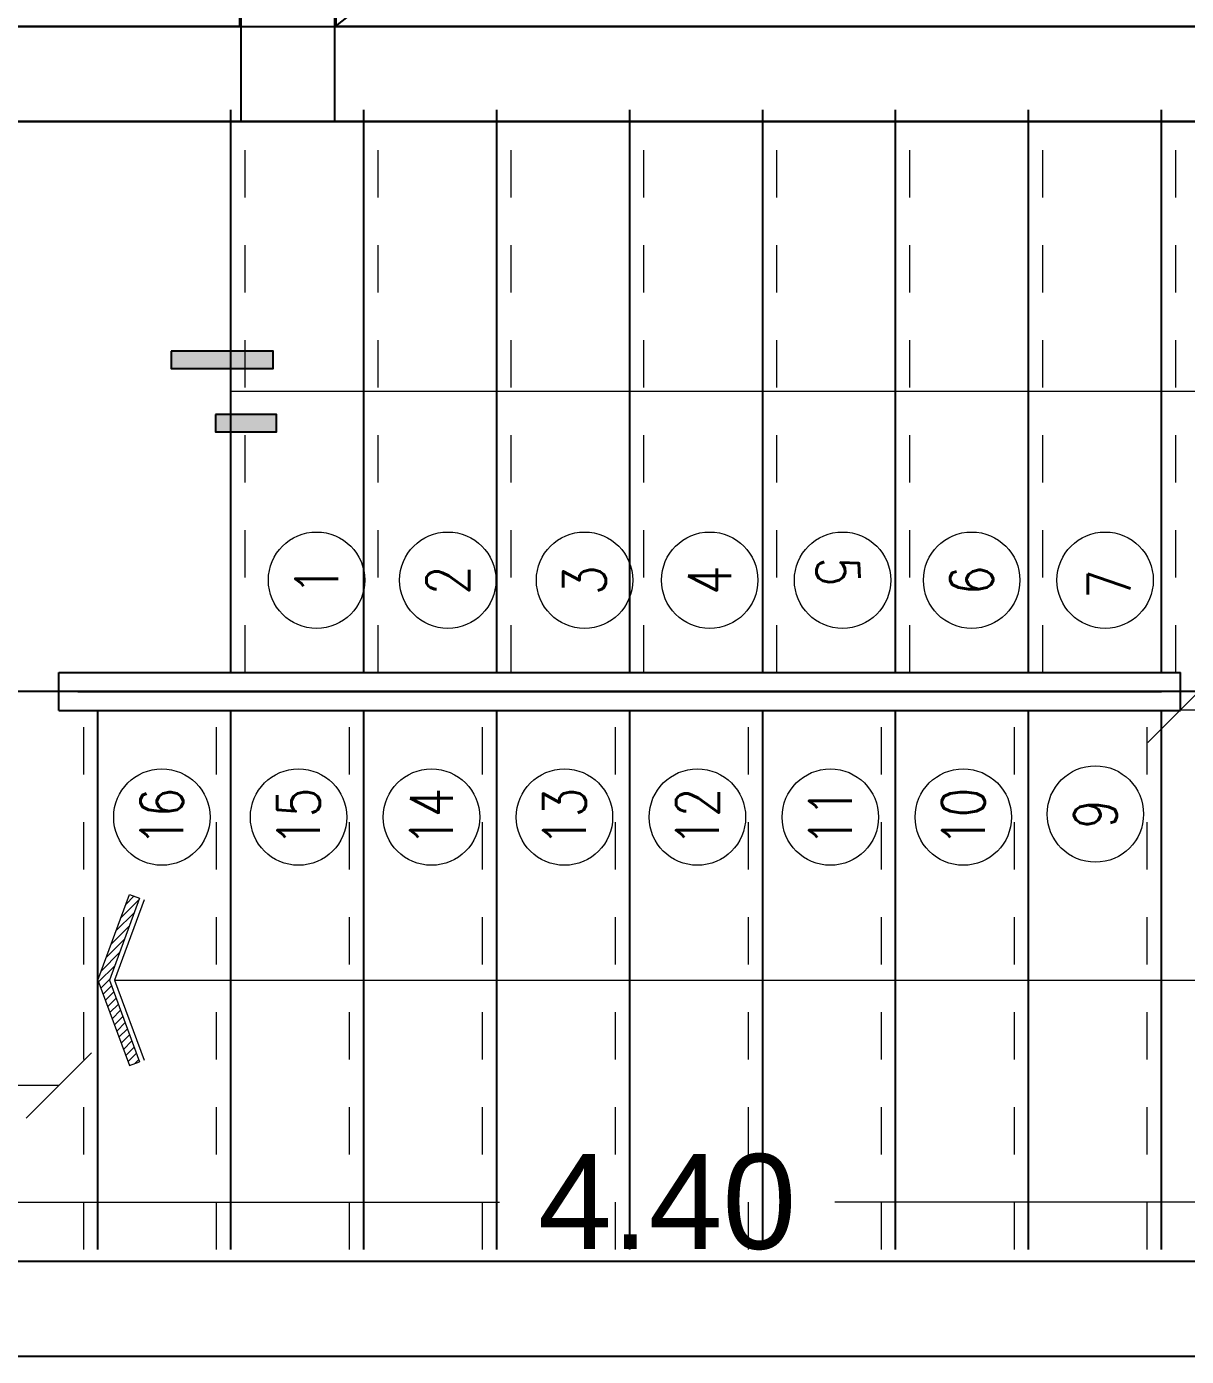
# Model space of a CAD drawing. Header units: metres. Extents: x -355 to 973, y -73 to 238.
# Drawn here: x 525.772 to 528.215, y 91.404 to 94.204 of the extents above; entities that cross this region are included whole.
import ezdxf

# ---------------------------------------------------------------- set-up
doc = ezdxf.new("R2010")
doc.units = ezdxf.units.M
doc.header["$LTSCALE"] = 3
doc.header["$MEASUREMENT"] = 0
for name, pattern in [('1', [30, 6, 6, 6, 6, 6]), ('ACAD_ISO02W100', [15, 12, -3]), ('DASHED2', [0.375, 0.25, -0.125])]:
    doc.linetypes.add(name, pattern=pattern)
for name, color, linetype, lineweight in [('05', 21, 'Continuous', 5), ('09', 120, 'Continuous', 9), ('alaem', 230, 'Continuous', 5)]:
    doc.layers.add(name, color=color, linetype=linetype, lineweight=lineweight)
doc.layers.add('4', color=4, linetype='ACAD_ISO02W100')
doc.styles.add('Axe', font='romans.shx', dxfattribs={"width": 0.8, "height": 0.26})
doc.styles.get("Standard").update_dxf_attribs({"font": 'arial.ttf'})
doc.dimstyles.new('ahmad', dxfattribs={"dimtxt": 0.2, "dimasz": 0.1375, "dimexe": 0, "dimexo": 0.0625, "dimgap": 0.09, "dimtad": 0, "dimzin": 0, "dimdsep": 46, "dimtxsty": 'Standard', "dimblk": 'OBLIQUE', "dimcen": 0.09, "dimclrd": 245, "dimclrt": 61, "dimadec": 0, "dimazin": 0, "dimtfac": 1, "dimtofl": 0, "dimtmove": 0, "dimatfit": 3, "dimldrblk": 'OBLIQUE', "dimfxl": 0, "dimfxlon": 1, "dimtolj": 1, "dimtzin": 0, "dimlwd": 13, "dimarcsym": 0})

# ---------------------------------------------------------------- blocks, each defined once
blk = doc.blocks.new('tyhtfy')
at = {"layer": '4', "linetype": '1'}
for points in [[(265.7045, 186.374), (265.7045, 184.474), (263.8045, 184.474), (263.8045, 186.374)], [(265.5045, 186.174), (265.5045, 184.674), (264.0045, 184.674), (264.0045, 186.174)]]:
    blk.add_lwpolyline(points, close=True, dxfattribs=at)
blk = doc.blocks.new('tyhhy')
at = {"layer": '4', "linetype": '1'}
for p, q in [((265.8089, 183.09), (263.8089, 181.49)), ((263.8089, 181.49), (263.8089, 183.09)), ((263.8089, 183.09), (265.8089, 181.49))]:
    blk.add_line(p, q, dxfattribs=at)
for points in [[(266.0089, 183.29), (266.0089, 181.29), (263.6089, 181.29), (263.6089, 183.29)], [(265.8089, 183.09), (265.8089, 181.49), (263.8089, 181.49), (263.8089, 183.09)]]:
    blk.add_lwpolyline(points, close=True, dxfattribs=at)
blk = doc.blocks.new('_Oblique')
at = {"color": 0, "linetype": 'ByBlock', "lineweight": -2}
blk.add_line((-0.5, -0.5), (0.5, 0.5), dxfattribs=at)
blk = doc.blocks.new('*D880')
at = {"color": 245, "lineweight": 13, "transparency": 16777216}
for p, q in [((524.9213, 91.7289), (526.7679, 91.7289)), ((529.3213, 91.7289), (527.4747, 91.7289))]:
    blk.add_line(p, q, dxfattribs=at)
at = {"layer": 'Defpoints', "color": 0, "transparency": 16777216}
for p in [(524.9213, 91.8039), (529.3213, 91.8041), (524.9213, 91.7289)]:
    blk.add_point(p, dxfattribs=at)
at = {"color": 245, "lineweight": 13, "transparency": 16777216, "xscale": 0.1375, "yscale": 0.1375, "zscale": 0.1375, "rotation": 180}
blk.add_blockref('_Oblique', (524.9213, 91.7289), dxfattribs=at)
at = {"color": 245, "lineweight": 13, "transparency": 16777216, "xscale": 0.1375, "yscale": 0.1375, "zscale": 0.1375}
blk.add_blockref('_Oblique', (529.3213, 91.7289), dxfattribs=at)
at = {"color": 61, "transparency": 16777216, "insert": (527.1213, 91.7289), "char_height": 0.2, "attachment_point": 5}
blk.add_mtext('\\A1;4.40', dxfattribs=at)
blk = doc.blocks.new('*D884')
at = {"layer": '4', "color": 245, "lineweight": 13, "transparency": 16777216}
for p, q in [((528.2025, 92.7656), (528.5226, 92.7656)), ((529.5213, 92.7656), (529.2012, 92.7656))]:
    blk.add_line(p, q, dxfattribs=at)
at = {"layer": 'Defpoints', "color": 0, "transparency": 16777216}
for p in [(528.2025, 92.8041), (529.5213, 92.8041), (529.5213, 92.7656)]:
    blk.add_point(p, dxfattribs=at)
at = {"layer": '4', "color": 245, "lineweight": 13, "transparency": 16777216, "xscale": 0.1375, "yscale": 0.1375, "zscale": 0.1375, "rotation": 180}
blk.add_blockref('_Oblique', (528.2025, 92.7656), dxfattribs=at)
at = {"layer": '4', "color": 245, "lineweight": 13, "transparency": 16777216, "xscale": 0.1375, "yscale": 0.1375, "zscale": 0.1375}
blk.add_blockref('_Oblique', (529.5213, 92.7656), dxfattribs=at)
at = {"layer": '4', "color": 61, "transparency": 16777216, "insert": (528.8619, 92.7656), "char_height": 0.2, "attachment_point": 5}
blk.add_mtext('\\A1;1.32', dxfattribs=at)
blk = doc.blocks.new('*D885')
at = {"layer": '4', "color": 245, "lineweight": 13, "transparency": 16777216}
for p, q in [((524.7213, 91.9746), (524.9412, 91.9746)), ((525.8398, 91.9746), (525.6199, 91.9746))]:
    blk.add_line(p, q, dxfattribs=at)
at = {"layer": 'Defpoints', "color": 0, "transparency": 16777216}
for p in [(524.7213, 92.8041), (525.8398, 92.8041), (524.7213, 91.9746)]:
    blk.add_point(p, dxfattribs=at)
at = {"layer": '4', "color": 245, "lineweight": 13, "transparency": 16777216, "xscale": 0.1375, "yscale": 0.1375, "zscale": 0.1375, "rotation": 180}
blk.add_blockref('_Oblique', (524.7213, 91.9746), dxfattribs=at)
at = {"layer": '4', "color": 245, "lineweight": 13, "transparency": 16777216, "xscale": 0.1375, "yscale": 0.1375, "zscale": 0.1375}
blk.add_blockref('_Oblique', (525.8398, 91.9746), dxfattribs=at)
at = {"layer": '4', "color": 61, "transparency": 16777216, "insert": (525.2805, 91.9746), "char_height": 0.2, "attachment_point": 5}
blk.add_mtext('\\A1;1.12', dxfattribs=at)

msp = doc.modelspace()

# ---------------------------------------------------------------- hatches: boundary and pattern name
h = msp.add_hatch(color=256)
h.paths.add_polyline_path([(526.0767, 93.5204), (526.0767, 93.4839), (526.2194, 93.4839), (526.2194, 93.5204)])
h.paths.add_polyline_path([(526.1697, 93.3876), (526.1697, 93.3508), (526.2194, 93.3508), (526.2194, 93.3876)])
h.paths.add_polyline_path([(526.2194, 93.3876), (526.2194, 93.3508), (526.2988, 93.3508), (526.2988, 93.3876)])
h.paths.add_polyline_path([(526.2194, 93.5204), (526.2194, 93.4839), (526.2915, 93.4839), (526.2915, 93.5204)])
at = {"layer": '05'}
h = msp.add_hatch(dxfattribs=at)
h.set_pattern_fill('ANSI31', color=256, scale=0.1, angle=450, style=0)
h.set_pattern_definition([(45, (506.901968, -20.538642), (0.0088388348, -0.0088388348), [])])
h.paths.add_polyline_path([(525.9468, 92.1966), (526.0101, 92.3688), (525.9887, 92.3767), (525.9225, 92.1966), (525.9887, 92.0165), (526.0101, 92.0244)])

# ---------------------------------------------------------------- linework, layer by layer
for p, q in [((526.2025, 92.8441), (526.2025, 94.0291)), ((526.2025, 92.8441), (526.2025, 94.0291)), ((526.4825, 92.8441), (526.4825, 94.0291)), ((526.4825, 92.8441), (526.4825, 94.0291)), ((526.7625, 92.8441), (526.7625, 94.0291)), ((527.0425, 92.8441), (527.0425, 94.0291)), ((527.3225, 92.8441), (527.3225, 94.0291)), ((527.6025, 92.8441), (527.6025, 94.0291)), ((527.8825, 92.8441), (527.8825, 94.0291)), ((528.1625, 92.8441), (528.1625, 94.0291)), ((525.8398, 92.8441), (528.2025, 92.8441)), ((525.8398, 92.7641), (525.8398, 92.8441)), ((528.2025, 92.7641), (528.2025, 92.8441)), ((525.8798, 92.8041), (528.1625, 92.8041)), ((525.8398, 92.7641), (528.2025, 92.7641)), ((525.9225, 91.6291), (525.9225, 92.7641)), ((526.2025, 91.6291), (526.2025, 92.7641)), ((526.4825, 91.6291), (526.4825, 92.7641)), ((526.7625, 91.6291), (526.7625, 92.7641)), ((527.0425, 91.6291), (527.0425, 92.7641)), ((527.3225, 91.6291), (527.3225, 92.7641)), ((527.6025, 91.6291), (527.6025, 92.7641)), ((527.8825, 91.6291), (527.8825, 92.7641)), ((528.1625, 91.6291), (528.1625, 92.7641))]:
    msp.add_line(p, q)
at = {"color": 240, "true_color": 0xed1f24}
msp.add_line((533.8695, 92.8041), (510.5565, 92.8041), dxfattribs=at)
for points in [[(526.0767, 93.5204), (526.0767, 93.4839), (526.2915, 93.4839), (526.2915, 93.5204)], [(526.1697, 93.3876), (526.1697, 93.3508), (526.2988, 93.3508), (526.2988, 93.3876)]]:
    msp.add_lwpolyline(points, close=True)
at = {"layer": '05'}
for p, q in [((526.2025, 93.4366), (528.8608, 93.4366)), ((525.9225, 92.1966), (525.9887, 92.3767)), ((525.9887, 92.3767), (526.0101, 92.3688)), ((526.0101, 92.3688), (525.9468, 92.1966)), ((526.0195, 92.3654), (525.9575, 92.1966)), ((525.9225, 92.1966), (525.9887, 92.0165)), ((525.9468, 92.1966), (526.0101, 92.0244)), ((525.9575, 92.1966), (528.8608, 92.1966)), ((525.9575, 92.1966), (526.0195, 92.0278)), ((525.9887, 92.0165), (526.0101, 92.0244))]:
    msp.add_line(p, q, dxfattribs=at)
at = {"layer": '05', "color": 0, "linetype": '1'}
for points in [[(512.7213, 91.4042), (529.7213, 91.4042), (529.7213, 104.2812), (512.7213, 104.2812)], [(512.7213, 91.6042), (529.5213, 91.6042), (529.5213, 104.0812), (512.7213, 104.0812)]]:
    msp.add_lwpolyline(points, dxfattribs=at)
at = {"layer": '09', "linetype": 'DASHED2', "ltscale": 0.1}
for p, q in [((526.2325, 92.8441), (526.2325, 94.0291)), ((526.5125, 92.8441), (526.5125, 94.0291)), ((526.7925, 92.8441), (526.7925, 94.0291)), ((527.0725, 92.8441), (527.0725, 94.0291)), ((527.3525, 92.8441), (527.3525, 94.0291)), ((527.6325, 92.8441), (527.6325, 94.0291)), ((527.9125, 92.8441), (527.9125, 94.0291)), ((528.1925, 92.8441), (528.1925, 94.0291)), ((525.8925, 91.6291), (525.8925, 92.7641)), ((526.1725, 91.6291), (526.1725, 92.7641)), ((526.4525, 91.6291), (526.4525, 92.7641)), ((526.7325, 91.6291), (526.7325, 92.7641)), ((527.0125, 91.6291), (527.0125, 92.7641)), ((527.2925, 91.6291), (527.2925, 92.7641)), ((527.5725, 91.6291), (527.5725, 92.7641)), ((527.8525, 91.6291), (527.8525, 92.7641)), ((528.1325, 91.6291), (528.1325, 92.7641))]:
    msp.add_line(p, q, dxfattribs=at)
at = {"layer": '4', "linetype": '1'}
for points in [[(529.7213, 91.4041), (524.5213, 91.4041), (524.5213, 94.2041), (529.7213, 94.2041)], [(529.5213, 91.6041), (524.7213, 91.6041), (524.7213, 94.0041), (529.5213, 94.0041)]]:
    msp.add_lwpolyline(points, close=True, dxfattribs=at)
at = {"layer": 'alaem'}
for centre in [(526.383, 93.0384), (526.6592, 93.0384), (526.9474, 93.0384), (527.2109, 93.0384), (527.4908, 93.0384), (527.7626, 93.0384), (528.0437, 93.0384), (526.0571, 92.5397), (526.345, 92.5397), (526.625, 92.5397), (526.905, 92.5397), (527.185, 92.5397), (527.465, 92.5397), (527.745, 92.5397), (528.0232, 92.5461)]:
    msp.add_circle(centre, 0.1015, dxfattribs=at)

# ---------------------------------------------------------------- block references
at = {"layer": '4', "linetype": '1', "xscale": -1}
for name, p, rotation in [('tyhhy', (262.6145, 277.2947), 180), ('tyhtfy', (710.8953, 359.7092), 90)]:
    msp.add_blockref(name, p, dxfattribs=dict(at, rotation=rotation))

# ---------------------------------------------------------------- texts
at = {"layer": 'alaem', "width": 0.116435, "attachment_point": 5, "style": 'Axe'}
for s, insert, char_height, rotation in [('5', (527.4808, 93.0568), 0.0901, 272.4806), ('2', (526.6592, 93.0384), 0.0901, 90), ('3', (526.9474, 93.0384), 0.0901, 90), ('4', (527.2109, 93.0384), 0.0901, 90), ('6', (527.7626, 93.0384), 0.0901, 90), ('7', (528.0521, 93.0301), 0.0901, 90), ('1', (526.383, 93.0384), 0.0901, 90), ('16', (526.0571, 92.5397), 0.09009, 90), ('15', (526.345, 92.5397), 0.09009, 90), ('14', (526.625, 92.5397), 0.09009, 90), ('13', (526.905, 92.5397), 0.09009, 90), ('12', (527.185, 92.5397), 0.09009, 90), ('11', (527.465, 92.5397), 0.09009, 90), ('10', (527.745, 92.5397), 0.09009, 90), ('9', (528.0232, 92.5461), 0.0901, 90)]:
    msp.add_mtext(s, dxfattribs=dict(at, insert=insert, char_height=char_height, rotation=rotation))

# ---------------------------------------------------------------- dimensions: what is measured, and where the dimension line sits
dim = msp.add_linear_dim(base=(524.9213, 91.7289), p1=(529.3213, 91.8041), p2=(524.9213, 91.8039), dimstyle='ahmad')
dim.commit()
dim.dimension.update_dxf_attribs({"geometry": '*D880', "text_midpoint": (527.1213, 91.7289)})
at = {"layer": '4'}
for base, p1, p2, picture, middle in [((529.5213, 92.7656), (528.2025, 92.8041), (529.5213, 92.8041), '*D884', (528.8619, 92.7656)), ((524.7213, 91.9746), (525.8398, 92.8041), (524.7213, 92.8041), '*D885', (525.2805, 91.9746))]:
    dim = msp.add_linear_dim(base=base, p1=p1, p2=p2, dimstyle='ahmad', dxfattribs=at)
    dim.commit()
    dim.dimension.update_dxf_attribs({"geometry": picture, "text_midpoint": middle})

doc.saveas('drawing.dxf')
